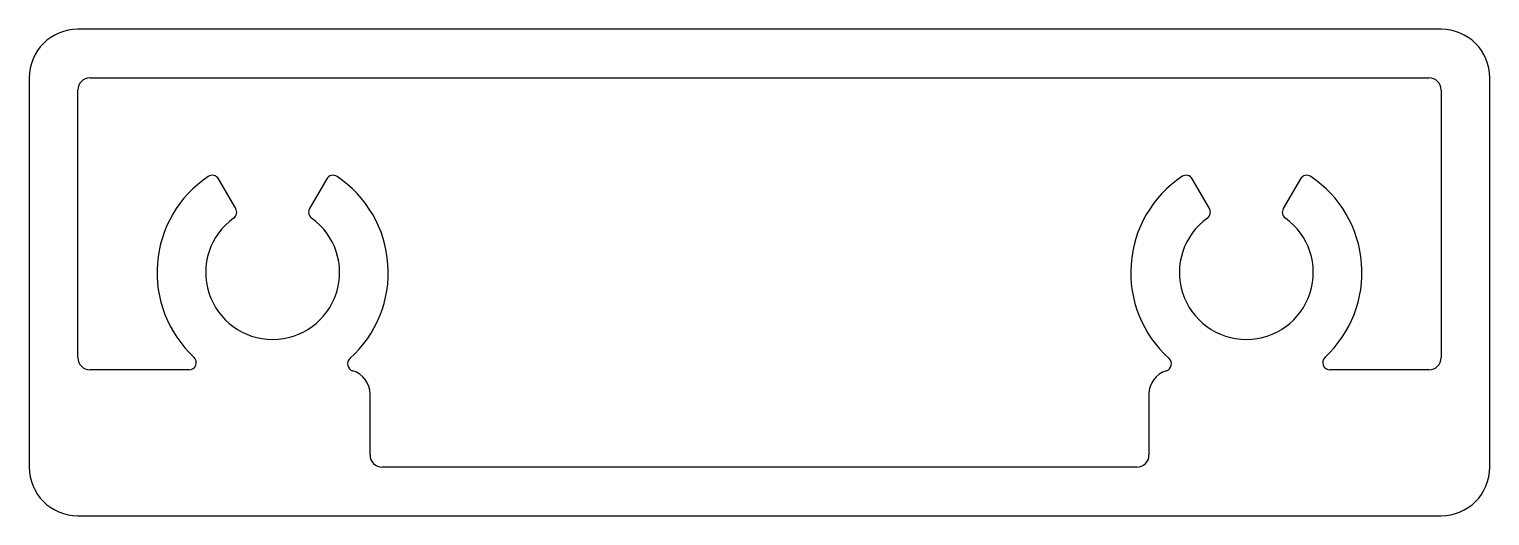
# Model space of a CAD drawing. Extents: x 1702.9 to 1762.9, y 2131.1 to 2151.1.
import ezdxf

# ---------------------------------------------------------------- set-up
doc = ezdxf.new("R2010")
doc.units = 0
doc.layers.get('0').update_dxf_attribs({"linetype": 'CONTINUOUS'})

msp = doc.modelspace()

# ---------------------------------------------------------------- linework, layer by layer
for p, q in [((1760.883, 2151.146), (1704.883, 2151.146)), ((1702.883, 2149.146), (1702.883, 2133.146)), ((1704.883, 2137.646), (1704.883, 2148.646)), ((1705.383, 2149.146), (1760.383, 2149.146)), ((1760.883, 2148.646), (1760.883, 2137.646)), ((1762.883, 2133.146), (1762.883, 2149.146)), ((1711.365, 2143.774), (1710.663, 2144.991)), ((1715.103, 2144.991), (1714.401, 2143.774)), ((1751.365, 2143.774), (1750.663, 2144.991)), ((1755.103, 2144.991), (1754.401, 2143.774)), ((1709.446, 2137.146), (1705.383, 2137.146)), ((1760.383, 2137.146), (1756.32, 2137.146)), ((1716.883, 2133.646), (1716.883, 2136.146)), ((1748.883, 2136.146), (1748.883, 2133.646)), ((1748.383, 2133.146), (1717.383, 2133.146)), ((1704.883, 2131.146), (1760.883, 2131.146))]:
    msp.add_line(p, q)
for centre, radius, start, end in [((1704.883, 2149.146), 2, 90, 180), ((1760.883, 2149.146), 2, 0, 90), ((1705.383, 2148.646), 0.5, 90, 180), ((1760.383, 2148.646), 0.5, 0, 90), ((1712.883, 2141.146), 4.75, 123.86557, 227.11097), ((1710.403, 2144.841), 0.3, 30, 123.86557), ((1715.363, 2144.841), 0.3, 56.13443, 150), ((1712.883, 2141.146), 4.75, 311.95402, 56.13443), ((1752.883, 2141.146), 4.75, 123.86557, 228.04598), ((1750.403, 2144.841), 0.3, 30, 123.86557), ((1755.363, 2144.841), 0.3, 56.13443, 150), ((1752.883, 2141.146), 4.75, 312.88903, 56.13443), ((1712.883, 2141.146), 2.75, 125.64478, 54.35522), ((1711.106, 2143.624), 0.3, 305.64478, 30), ((1714.66, 2143.624), 0.3, 150, 234.35522), ((1752.883, 2141.146), 2.75, 125.64478, 54.35522), ((1751.106, 2143.624), 0.3, 305.64478, 30), ((1754.66, 2143.624), 0.3, 150, 234.35522), ((1705.383, 2137.646), 0.5, 180, 270), ((1709.446, 2137.446), 0.3, 270, 47.11097), ((1716.259, 2137.39), 0.3, 131.95402, 253.18364), ((1749.507, 2137.39), 0.3, 286.81636, 48.04598), ((1756.32, 2137.446), 0.3, 132.88903, 270), ((1760.383, 2137.646), 0.5, 270, 0), ((1715.883, 2136.146), 1, 0, 73.18364), ((1749.883, 2136.146), 1, 106.81636, 180), ((1717.383, 2133.646), 0.5, 180, 270), ((1748.383, 2133.646), 0.5, 270, 0), ((1704.883, 2133.146), 2, 180, 270), ((1760.883, 2133.146), 2, 270, 0)]:
    msp.add_arc(centre, radius, start, end)

doc.saveas('drawing.dxf')
